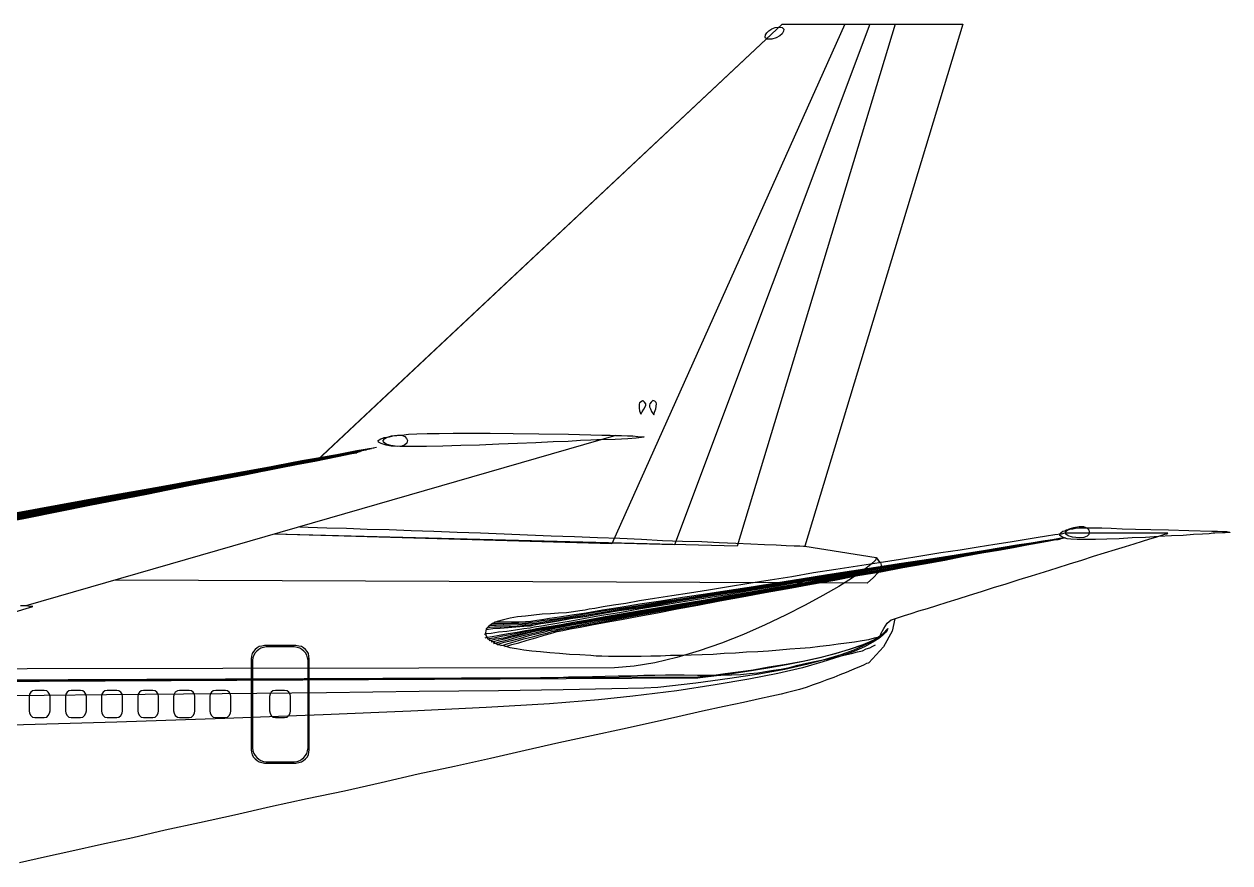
# Model space of a CAD drawing. Extents: x 526 to 2267, y -112 to 246.
# Drawn here: x 984.4 to 1057.8, y 20.6 to 71.7 of the extents above; entities that cross this region are included whole.
import ezdxf

# ---------------------------------------------------------------- set-up
doc = ezdxf.new("R2010")
doc.units = 0
doc.header["$MEASUREMENT"] = 0
doc.layers.get('0').update_dxf_attribs({"linetype": 'CONTINUOUS'})

msp = doc.modelspace()

# ---------------------------------------------------------------- linework, layer by layer
msp.add_line((1020.437, 46.636), (984.532, 36.27))
at = {"linetype": 'Continuous'}
for points in [[(1034.387, 71.665), (1020.208, 40.056), (999.641, 40.632)], [(1035.911, 71.665), (1024.019, 39.98), (999.649, 40.634)], [(1002.273, 45.127), (1030.575, 71.665), (1037.436, 71.665), (1027.831, 39.904), (999.655, 40.636)], [(1002.24, 45.121), (1030.575, 71.665)], [(1002.273, 45.127), (1030.575, 71.665), (1035.911, 71.665)], [(1002.273, 45.127), (1030.575, 71.665), (1034.387, 71.665)], [(1030.397, 71.487), (1030.575, 71.462), (1030.677, 71.36), (1030.651, 71.233), (1030.575, 71.081), (1030.423, 70.954), (1030.194, 70.827), (1029.94, 70.75), (1029.66, 70.75), (1029.559, 70.801), (1029.533, 70.877), (1029.559, 71.004), (1029.635, 71.131), (1029.762, 71.258), (1029.94, 71.386), (1030.143, 71.462), (1030.397, 71.487)], [(1030.575, 71.665), (1041.552, 71.665), (1031.947, 39.904), (1036.292, 39.217), (1036.519, 38.894)], [(1021.961, 47.932), (1021.987, 47.958), (1022.037, 48.085), (1022.139, 48.237), (1022.266, 48.466), (1022.266, 48.567), (1022.19, 48.669), (1022.114, 48.745), (1022.088, 48.771), (1022.063, 48.745), (1021.987, 48.694), (1021.885, 48.618), (1021.86, 48.542), (1021.86, 48.44), (1021.86, 48.313), (1021.885, 48.135), (1021.961, 47.932)], [(1022.749, 47.907), (1022.774, 47.958), (1022.8, 48.059), (1022.876, 48.262), (1022.927, 48.567), (1022.901, 48.644), (1022.825, 48.72), (1022.749, 48.745), (1022.698, 48.771), (1022.673, 48.745), (1022.596, 48.669), (1022.52, 48.567), (1022.495, 48.491), (1022.495, 48.389), (1022.546, 48.262), (1022.622, 48.11), (1022.749, 47.907)], [(1006.385, 46.509), (1006.512, 46.535), (1006.664, 46.56), (1006.868, 46.611), (1007.122, 46.636), (1007.427, 46.662), (1007.833, 46.712), (1008.341, 46.738), (1008.951, 46.763), (1009.688, 46.763), (1010.552, 46.789), (1011.594, 46.789), (1012.788, 46.789), (1014.186, 46.763), (1015.761, 46.738), (1017.565, 46.712), (1019.598, 46.662), (1019.674, 46.662), (1019.852, 46.662), (1020.106, 46.662), (1020.437, 46.636), (1020.792, 46.636), (1021.148, 46.611), (1021.478, 46.611), (1021.783, 46.585), (1022.012, 46.56), (1022.139, 46.56), (1022.164, 46.535), (1022.012, 46.509), (1021.682, 46.484), (1021.173, 46.433), (1020.411, 46.407), (1019.42, 46.382), (1019.293, 46.382), (1018.912, 46.357), (1018.302, 46.331), (1017.54, 46.28), (1016.625, 46.255), (1015.583, 46.204), (1014.465, 46.153), (1013.322, 46.103), (1012.153, 46.052), (1011.009, 46.026), (1009.917, 46.001), (1008.926, 45.976), (1008.036, 45.976), (1007.3, 45.976), (1006.766, 46.001), (1006.461, 46.052), (1006.156, 46.153), (1006.004, 46.23), (1005.978, 46.331), (1006.029, 46.382), (1006.131, 46.433), (1006.258, 46.484), (1006.334, 46.509), (1006.385, 46.509)], [(1007.147, 46.662), (1007.401, 46.662), (1007.604, 46.585), (1007.706, 46.458), (1007.757, 46.331), (1007.732, 46.179), (1007.604, 46.077), (1007.427, 46.001), (1007.147, 45.976), (1006.741, 46.026), (1006.461, 46.103), (1006.309, 46.23), (1006.283, 46.331), (1006.359, 46.433), (1006.537, 46.535), (1006.791, 46.611), (1007.147, 46.662)], [(980.517, 40.971), (984.634, 41.758), (988.445, 42.495), (991.977, 43.18), (995.128, 43.79), (997.923, 44.324), (1000.286, 44.781), (1002.192, 45.137), (1003.615, 45.417), (1004.479, 45.594), (1004.784, 45.645)], [(980.543, 40.92), (984.634, 41.708), (988.445, 42.445), (991.952, 43.13), (995.128, 43.739), (997.898, 44.298), (1000.261, 44.756), (1002.167, 45.112), (1003.564, 45.391), (1004.428, 45.569), (1004.733, 45.62)], [(980.543, 40.869), (984.608, 41.657), (988.42, 42.419), (991.927, 43.104), (995.077, 43.714), (997.872, 44.248), (1000.21, 44.73), (1002.116, 45.086), (1003.513, 45.366), (1004.377, 45.544), (1004.682, 45.594)], [(980.543, 40.844), (984.608, 41.631), (988.42, 42.394), (991.901, 43.079), (995.052, 43.714), (997.822, 44.248), (1000.185, 44.705), (1002.065, 45.086), (1003.463, 45.366), (1004.327, 45.544), (1004.632, 45.594)], [(980.568, 41.072), (984.685, 41.86), (988.522, 42.572), (992.054, 43.257), (995.23, 43.866), (998.025, 44.4), (1000.413, 44.832), (1002.319, 45.213), (1003.742, 45.467), (1004.606, 45.645), (1004.911, 45.696)], [(1004.962, 45.696), (1004.657, 45.645), (1003.793, 45.467), (1002.37, 45.213), (1000.439, 44.857), (998.076, 44.4), (995.255, 43.892), (992.079, 43.282), (988.547, 42.622), (984.685, 41.911), (980.568, 41.149)], [(980.568, 41.022), (984.685, 41.809), (988.522, 42.546), (992.054, 43.206), (995.23, 43.816), (998.025, 44.349), (1000.388, 44.807), (1002.294, 45.188), (1003.717, 45.442), (1004.581, 45.62), (1004.886, 45.671)], [(980.568, 40.996), (984.659, 41.784), (988.496, 42.521), (992.003, 43.206), (995.179, 43.816), (997.974, 44.349), (1000.337, 44.807), (1002.243, 45.162), (1003.666, 45.442), (1004.53, 45.62), (1004.835, 45.671)], [(1004.962, 45.696), (1004.657, 45.645), (1003.793, 45.467), (1002.37, 45.213), (1000.439, 44.832), (998.076, 44.4), (995.281, 43.866), (992.079, 43.257), (988.547, 42.597), (984.71, 41.86), (980.594, 41.098)], [(980.695, 41.199), (984.812, 41.962), (988.674, 42.699), (992.206, 43.358), (995.408, 43.943), (998.203, 44.451), (1000.591, 44.908), (1002.522, 45.264), (1003.945, 45.518), (1004.809, 45.696), (1005.114, 45.747)], [(980.822, 41.25), (984.939, 42.013), (988.801, 42.724), (992.358, 43.384), (995.535, 43.968), (998.355, 44.502), (1000.744, 44.934), (1002.675, 45.289), (1004.073, 45.544), (1004.962, 45.721), (1005.267, 45.772)], [(980.949, 41.326), (985.066, 42.089), (988.928, 42.8), (992.486, 43.435), (995.687, 44.019), (998.508, 44.553), (1000.896, 44.985), (1002.802, 45.34), (1004.225, 45.594), (1005.114, 45.772), (1005.419, 45.823)], [(981.051, 41.352), (985.193, 42.114), (989.055, 42.826), (992.613, 43.485), (995.814, 44.07), (998.635, 44.578), (1001.023, 45.01), (1002.954, 45.366), (1004.377, 45.62), (1005.267, 45.798), (1005.572, 45.848)], [(981.178, 41.428), (985.32, 42.19), (989.208, 42.901), (992.765, 43.536), (995.967, 44.121), (998.787, 44.629), (1001.176, 45.061), (1003.107, 45.417), (1004.53, 45.671), (1005.419, 45.848), (1005.724, 45.899)], [(981.305, 41.479), (985.447, 42.216), (989.335, 42.926), (992.892, 43.562), (996.119, 44.146), (998.94, 44.654), (1001.328, 45.112), (1003.259, 45.442), (1004.682, 45.721), (1005.572, 45.874), (1005.877, 45.925)], [(1048.642, 41.098), (1048.896, 41.098), (1049.099, 41.022), (1049.226, 40.895), (1049.251, 40.767), (1049.226, 40.615), (1049.124, 40.513), (1048.921, 40.437), (1048.642, 40.412), (1048.235, 40.463), (1047.981, 40.539), (1047.829, 40.64), (1047.803, 40.742), (1047.879, 40.844), (1048.032, 40.971), (1048.311, 41.047), (1048.642, 41.098)], [(1001.208, 41.084), (1001.709, 41.072), (1002.853, 41.022), (1004.047, 40.996), (1005.318, 40.945), (1006.639, 40.92), (1007.986, 40.869), (1009.358, 40.818), (1010.781, 40.767), (1012.204, 40.717), (1013.652, 40.666), (1015.075, 40.59), (1016.498, 40.539), (1017.921, 40.488), (1019.319, 40.437), (1020.691, 40.386), (1022.012, 40.336), (1023.282, 40.259), (1024.502, 40.208), (1025.671, 40.183), (1026.738, 40.132), (1027.755, 40.081), (1028.669, 40.056), (1029.483, 40.005), (1030.194, 39.98), (1030.804, 39.954), (1031.287, 39.929), (1031.642, 39.929), (1031.871, 39.904), (1031.947, 39.904), (1036.292, 39.217), (1036.242, 39.065), (1035.962, 38.785), (1035.505, 38.43), (1034.844, 37.972), (1034.005, 37.464), (1033.04, 36.905), (1031.973, 36.321), (1030.778, 35.711), (1029.533, 35.126), (1028.212, 34.542), (1026.865, 34.008), (1025.519, 33.551), (1024.146, 33.144), (1022.825, 32.814), (1021.555, 32.611), (1020.36, 32.509), (948.855, 32.385)], [(1001.208, 41.084), (1001.709, 41.072), (1002.853, 41.022), (1004.047, 40.996), (1005.318, 40.945), (1006.639, 40.92), (1007.986, 40.869), (1009.358, 40.818), (1010.781, 40.767), (1012.204, 40.717), (1013.652, 40.666), (1015.075, 40.59), (1016.498, 40.539), (1017.921, 40.488), (1019.319, 40.437), (1020.691, 40.386), (1022.012, 40.336), (1023.282, 40.259), (1024.502, 40.208), (1025.671, 40.183), (1026.738, 40.132), (1027.755, 40.081), (1028.669, 40.056), (1029.483, 40.005), (1030.194, 39.98), (1030.804, 39.954), (1031.287, 39.929), (1031.642, 39.929), (1031.871, 39.904), (1031.947, 39.904), (1036.292, 39.217), (1036.419, 39.04), (1036.546, 38.913), (1036.597, 38.76), (1036.623, 38.633), (1036.546, 38.481), (1036.394, 38.277), (1036.115, 37.998), (1035.733, 37.667), (989.96, 37.837)], [(1012.509, 34.644), (1012.534, 34.466), (1012.636, 34.313), (1012.788, 34.186), (1013.017, 34.059), (1013.271, 33.932), (1013.601, 33.856), (1013.982, 33.754), (1014.389, 33.678), (1014.846, 33.602), (1015.329, 33.551), (1015.863, 33.5), (1016.422, 33.449), (1017.006, 33.399), (1017.616, 33.348), (1018.251, 33.322), (1018.912, 33.272), (1019.242, 33.246), (1019.598, 33.246), (1020.005, 33.221), (1020.462, 33.221), (1020.945, 33.221), (1021.453, 33.221), (1021.987, 33.221), (1022.571, 33.246), (1023.155, 33.246), (1023.765, 33.272), (1024.401, 33.272), (1025.036, 33.297), (1025.696, 33.322), (1026.357, 33.348), (1027.043, 33.399), (1027.729, 33.424), (1028.39, 33.475), (1029.076, 33.5), (1029.737, 33.551), (1030.397, 33.602), (1031.033, 33.653), (1031.668, 33.703), (1032.278, 33.754), (1032.862, 33.831), (1033.446, 33.881), (1033.98, 33.958), (1034.488, 34.034), (1034.971, 34.085), (1035.428, 34.161), (1035.835, 34.237), (1036.191, 34.339), (1036.521, 34.415), (1036.572, 34.567), (1036.75, 34.898), (1036.953, 35.228), (1037.207, 35.431), (1037.283, 35.457), (1037.461, 35.508), (1037.715, 35.584), (1038.02, 35.685), (1038.427, 35.813), (1038.884, 35.965), (1039.418, 36.117), (1039.977, 36.295), (1040.612, 36.499), (1041.273, 36.702), (1041.959, 36.931), (1042.696, 37.159), (1043.433, 37.388), (1044.195, 37.617), (1044.983, 37.871), (1045.745, 38.099), (1046.533, 38.354), (1047.295, 38.582), (1048.057, 38.836), (1048.794, 39.065), (1049.506, 39.294), (1050.192, 39.497), (1050.852, 39.7), (1051.462, 39.878), (1051.996, 40.056), (1052.504, 40.208), (1052.936, 40.361), (1053.317, 40.463), (1053.622, 40.564), (1053.851, 40.64), (1053.978, 40.666), (1054.029, 40.691), (1047.854, 40.691), (1047.778, 40.691), (1047.549, 40.64), (1047.168, 40.59), (1046.66, 40.513), (1046.024, 40.412), (1045.288, 40.285), (1044.449, 40.158), (1043.509, 40.005), (1042.492, 39.853), (1041.4, 39.675), (1040.231, 39.497), (1039.011, 39.294), (1037.766, 39.09), (1036.47, 38.887), (1035.149, 38.684), (1033.828, 38.481), (1032.481, 38.277), (1031.16, 38.049), (1029.838, 37.845), (1028.542, 37.642), (1027.297, 37.439), (1026.078, 37.235), (1024.934, 37.058), (1023.841, 36.88), (1022.8, 36.727), (1021.885, 36.575), (1021.046, 36.422), (1020.309, 36.321), (1019.674, 36.219), (1019.166, 36.117), (1018.81, 36.067), (1018.582, 36.016), (1018.251, 35.965), (1017.87, 35.914), (1017.438, 35.863), (1016.955, 35.838), (1016.473, 35.787), (1015.964, 35.762), (1015.456, 35.711), (1014.948, 35.66), (1014.465, 35.609), (1014.008, 35.533), (1013.601, 35.431), (1013.22, 35.33), (1012.941, 35.203), (1012.712, 35.05), (1012.559, 34.872), (1012.509, 34.644)], [(1012.686, 34.974), (1012.788, 34.974), (1013.068, 34.999), (1013.474, 34.999), (1013.957, 35.025), (1014.44, 35.05), (1014.897, 35.101), (1015.278, 35.126), (1015.532, 35.152), (1015.659, 35.177), (1015.964, 35.228), (1016.422, 35.304), (1017.032, 35.406), (1017.768, 35.533), (1018.632, 35.66), (1019.623, 35.838), (1020.716, 36.016), (1021.885, 36.194), (1023.155, 36.422), (1024.477, 36.626), (1025.849, 36.854), (1027.272, 37.083), (1028.746, 37.312), (1030.219, 37.566), (1031.719, 37.82), (1033.218, 38.049), (1034.692, 38.303), (1036.14, 38.531), (1037.563, 38.76), (1038.935, 38.989), (1040.256, 39.192), (1041.476, 39.395), (1042.645, 39.573), (1043.712, 39.751), (1044.678, 39.904), (1045.516, 40.056), (1046.228, 40.158), (1046.812, 40.259), (1047.244, 40.336), (1047.498, 40.361), (1047.6, 40.386)], [(1012.788, 35.101), (1012.89, 35.101), (1013.169, 35.101), (1013.576, 35.126), (1014.033, 35.126), (1014.516, 35.152), (1014.973, 35.177), (1015.355, 35.203), (1015.583, 35.228), (1015.71, 35.254), (1016.015, 35.304), (1016.473, 35.381), (1017.082, 35.482), (1017.819, 35.584), (1018.683, 35.736), (1019.674, 35.889), (1020.767, 36.067), (1021.936, 36.27), (1023.206, 36.473), (1024.528, 36.676), (1025.925, 36.905), (1027.348, 37.134), (1028.796, 37.363), (1030.296, 37.617), (1031.795, 37.845), (1033.269, 38.099), (1034.742, 38.328), (1036.216, 38.557), (1037.639, 38.785), (1039.011, 39.014), (1040.307, 39.217), (1041.552, 39.421), (1042.721, 39.624), (1043.788, 39.776), (1044.754, 39.929), (1045.592, 40.081), (1046.304, 40.183), (1046.888, 40.285), (1047.32, 40.361), (1047.574, 40.386), (1047.676, 40.412)], [(1012.915, 35.203), (1013.017, 35.203), (1013.271, 35.203), (1013.627, 35.203), (1014.084, 35.228), (1014.516, 35.228), (1014.948, 35.254), (1015.304, 35.279), (1015.532, 35.304), (1015.659, 35.33), (1015.964, 35.381), (1016.422, 35.457), (1017.032, 35.533), (1017.794, 35.66), (1018.658, 35.813), (1019.649, 35.965), (1020.741, 36.143), (1021.936, 36.321), (1023.181, 36.524), (1024.528, 36.727), (1025.9, 36.956), (1027.348, 37.185), (1028.796, 37.413), (1030.296, 37.642), (1031.795, 37.896), (1033.294, 38.125), (1034.768, 38.354), (1036.242, 38.582), (1037.665, 38.811), (1039.037, 39.04), (1040.358, 39.243), (1041.603, 39.446), (1042.747, 39.624), (1043.839, 39.802), (1044.805, 39.954), (1045.643, 40.081), (1046.355, 40.183), (1046.939, 40.285), (1047.371, 40.361), (1047.625, 40.386), (1047.727, 40.412)], [(1013.068, 35.304), (1013.144, 35.304), (1013.398, 35.304), (1013.728, 35.304), (1014.135, 35.304), (1014.541, 35.304), (1014.948, 35.33), (1015.278, 35.355), (1015.507, 35.381), (1015.634, 35.406), (1015.939, 35.457), (1016.396, 35.533), (1017.006, 35.609), (1017.768, 35.736), (1018.632, 35.863), (1019.623, 36.041), (1020.716, 36.194), (1021.91, 36.397), (1023.181, 36.575), (1024.502, 36.804), (1025.9, 37.007), (1027.348, 37.235), (1028.822, 37.464), (1030.296, 37.693), (1031.82, 37.947), (1033.319, 38.176), (1034.793, 38.404), (1036.267, 38.633), (1037.69, 38.862), (1039.062, 39.065), (1040.383, 39.268), (1041.654, 39.472), (1042.823, 39.649), (1043.89, 39.827), (1044.856, 39.98), (1045.719, 40.107), (1046.431, 40.234), (1047.015, 40.31), (1047.447, 40.386), (1047.701, 40.412), (1047.803, 40.437)], [(1047.93, 40.895), (1048.032, 40.92), (1048.133, 40.971), (1048.26, 40.971), (1048.413, 40.996), (1048.616, 41.022), (1048.845, 41.022), (1049.15, 41.022), (1049.556, 41.022), (1050.014, 41.022), (1050.598, 40.996), (1051.259, 40.971), (1052.072, 40.945), (1053.012, 40.92), (1054.079, 40.895), (1055.324, 40.869), (1056.722, 40.818), (1056.824, 40.818), (1057.052, 40.818), (1057.357, 40.793), (1057.637, 40.793), (1057.815, 40.767), (1057.815, 40.742), (1057.535, 40.717), (1056.9, 40.691), (1056.798, 40.691), (1056.544, 40.666), (1056.138, 40.64), (1055.604, 40.615), (1054.969, 40.564), (1054.257, 40.539), (1053.47, 40.488), (1052.682, 40.437), (1051.869, 40.412), (1051.081, 40.361), (1050.319, 40.336), (1049.633, 40.31), (1048.997, 40.31), (1048.515, 40.31), (1048.133, 40.336), (1047.905, 40.361), (1047.625, 40.463), (1047.473, 40.564), (1047.473, 40.666), (1047.549, 40.742), (1047.651, 40.818), (1047.778, 40.844), (1047.879, 40.895), (1047.93, 40.895)], [(1047.524, 40.361), (1047.422, 40.336), (1047.168, 40.31), (1046.736, 40.234), (1046.151, 40.132), (1045.44, 40.005), (1044.601, 39.878), (1043.636, 39.7), (1042.569, 39.522), (1041.425, 39.345), (1040.18, 39.141), (1038.859, 38.913), (1037.487, 38.684), (1036.064, 38.455), (1034.615, 38.201), (1033.142, 37.947), (1031.668, 37.718), (1030.169, 37.464), (1028.695, 37.21), (1027.221, 36.956), (1025.798, 36.727), (1024.426, 36.499), (1023.105, 36.27), (1021.834, 36.067), (1020.665, 35.863), (1019.573, 35.685), (1018.582, 35.508), (1017.718, 35.355), (1016.981, 35.228), (1016.371, 35.126), (1015.914, 35.05), (1015.609, 34.999), (1015.482, 34.974), (1015.227, 34.923), (1014.846, 34.872), (1014.338, 34.796), (1013.805, 34.72), (1013.296, 34.669), (1012.864, 34.593), (1012.559, 34.567), (1012.432, 34.542)], [(1012.483, 34.339), (1012.61, 34.364), (1012.915, 34.415), (1013.347, 34.491), (1013.881, 34.593), (1014.44, 34.669), (1014.948, 34.771), (1015.355, 34.847), (1015.609, 34.898), (1015.736, 34.923), (1016.041, 34.974), (1016.498, 35.05), (1017.108, 35.152), (1017.845, 35.279), (1018.709, 35.431), (1019.674, 35.609), (1020.767, 35.787), (1021.936, 35.99), (1023.181, 36.194), (1024.502, 36.422), (1025.874, 36.651), (1027.297, 36.905), (1028.746, 37.159), (1030.219, 37.413), (1031.719, 37.667), (1033.192, 37.922), (1034.666, 38.176), (1036.115, 38.404), (1037.512, 38.658), (1038.884, 38.887), (1040.18, 39.116), (1041.425, 39.319), (1042.569, 39.522), (1043.636, 39.7), (1044.601, 39.853), (1045.44, 40.005), (1046.151, 40.132), (1046.71, 40.234), (1047.142, 40.31), (1047.397, 40.336), (1047.498, 40.361)], [(1047.524, 40.361), (1047.422, 40.336), (1047.168, 40.31), (1046.736, 40.234), (1046.151, 40.132), (1045.44, 40.031), (1044.601, 39.878), (1043.636, 39.726), (1042.569, 39.548), (1041.425, 39.37), (1040.18, 39.167), (1038.859, 38.938), (1037.487, 38.709), (1036.064, 38.481), (1034.615, 38.252), (1033.142, 37.998), (1031.642, 37.769), (1030.169, 37.515), (1028.669, 37.261), (1027.221, 37.032), (1025.798, 36.804), (1024.401, 36.575), (1023.079, 36.346), (1021.834, 36.143), (1020.64, 35.965), (1019.573, 35.787), (1018.582, 35.609), (1017.692, 35.482), (1016.955, 35.355), (1016.346, 35.254), (1015.888, 35.177), (1015.583, 35.126), (1015.456, 35.101), (1015.227, 35.05), (1014.846, 35.025), (1014.364, 34.974), (1013.881, 34.949), (1013.398, 34.898), (1012.966, 34.872), (1012.686, 34.847), (1012.585, 34.847)], [(1012.61, 34.263), (1012.737, 34.288), (1013.042, 34.339), (1013.474, 34.44), (1014.008, 34.542), (1014.567, 34.644), (1015.075, 34.745), (1015.507, 34.822), (1015.761, 34.872), (1015.888, 34.898), (1016.193, 34.949), (1016.65, 35.025), (1017.235, 35.126), (1017.972, 35.279), (1018.836, 35.406), (1019.827, 35.584), (1020.894, 35.762), (1022.063, 35.965), (1023.308, 36.194), (1024.604, 36.422), (1025.976, 36.651), (1027.399, 36.905), (1028.847, 37.159), (1030.296, 37.388), (1031.795, 37.667), (1033.269, 37.922), (1034.717, 38.15), (1036.165, 38.404), (1037.563, 38.658), (1038.91, 38.887), (1040.231, 39.116), (1041.451, 39.319), (1042.594, 39.522), (1043.661, 39.7), (1044.601, 39.853), (1045.44, 40.005), (1046.151, 40.132), (1046.736, 40.234), (1047.142, 40.31), (1047.397, 40.336), (1047.498, 40.361)], [(1012.737, 34.161), (1012.864, 34.186), (1013.169, 34.263), (1013.627, 34.339), (1014.16, 34.466), (1014.719, 34.593), (1015.227, 34.694), (1015.634, 34.796), (1015.914, 34.847), (1016.041, 34.872), (1016.346, 34.923), (1016.778, 34.999), (1017.387, 35.101), (1018.124, 35.254), (1018.988, 35.406), (1019.954, 35.558), (1021.021, 35.762), (1022.19, 35.965), (1023.41, 36.168), (1024.731, 36.397), (1026.078, 36.626), (1027.501, 36.88), (1028.923, 37.134), (1030.397, 37.388), (1031.871, 37.642), (1033.319, 37.896), (1034.793, 38.15), (1036.216, 38.404), (1037.614, 38.633), (1038.96, 38.887), (1040.256, 39.09), (1041.476, 39.319), (1042.619, 39.522), (1043.661, 39.7), (1044.627, 39.853), (1045.44, 40.005), (1046.151, 40.132), (1046.736, 40.234), (1047.142, 40.31), (1047.397, 40.336), (1047.498, 40.361)], [(1012.864, 34.085), (1012.991, 34.11), (1013.296, 34.186), (1013.754, 34.288), (1014.287, 34.44), (1014.846, 34.567), (1015.355, 34.694), (1015.787, 34.796), (1016.041, 34.847), (1016.168, 34.872), (1016.473, 34.923), (1016.93, 34.999), (1017.514, 35.101), (1018.251, 35.228), (1019.09, 35.381), (1020.055, 35.558), (1021.123, 35.736), (1022.291, 35.94), (1023.511, 36.168), (1024.832, 36.397), (1026.179, 36.626), (1027.577, 36.88), (1029, 37.134), (1030.448, 37.388), (1031.922, 37.642), (1033.37, 37.896), (1034.819, 38.15), (1036.242, 38.404), (1037.639, 38.633), (1038.986, 38.862), (1040.282, 39.09), (1041.476, 39.319), (1042.619, 39.522), (1043.661, 39.7), (1044.601, 39.853), (1045.44, 40.005), (1046.151, 40.132), (1046.71, 40.234), (1047.117, 40.31), (1047.371, 40.336), (1047.473, 40.361)], [(1012.991, 33.983), (1013.118, 34.008), (1013.423, 34.11), (1013.881, 34.212), (1014.414, 34.364), (1014.973, 34.517), (1015.507, 34.644), (1015.914, 34.745), (1016.193, 34.822), (1016.32, 34.847), (1016.625, 34.898), (1017.057, 34.974), (1017.667, 35.101), (1018.378, 35.228), (1019.242, 35.381), (1020.208, 35.533), (1021.275, 35.736), (1022.419, 35.94), (1023.638, 36.143), (1024.934, 36.372), (1026.281, 36.626), (1027.678, 36.854), (1029.101, 37.108), (1030.55, 37.363), (1031.998, 37.642), (1033.446, 37.896), (1034.895, 38.15), (1036.318, 38.379), (1037.69, 38.633), (1039.037, 38.862), (1040.307, 39.09), (1041.527, 39.319), (1042.645, 39.522), (1043.687, 39.7), (1044.627, 39.853), (1045.44, 40.005), (1046.151, 40.132), (1046.71, 40.234), (1047.117, 40.31), (1047.397, 40.336), (1047.473, 40.361)], [(1013.22, 33.932), (1013.347, 33.958), (1013.652, 34.059), (1014.109, 34.161), (1014.643, 34.313), (1015.177, 34.466), (1015.685, 34.593), (1016.117, 34.694), (1016.371, 34.771), (1016.498, 34.796), (1016.803, 34.847), (1017.26, 34.949), (1017.87, 35.05), (1018.582, 35.177), (1019.446, 35.355), (1020.386, 35.508), (1021.453, 35.711), (1022.596, 35.914), (1023.816, 36.143), (1025.112, 36.372), (1026.459, 36.6), (1027.831, 36.854), (1029.254, 37.108), (1030.677, 37.363), (1032.125, 37.617), (1033.574, 37.871), (1034.996, 38.125), (1036.394, 38.379), (1037.766, 38.633), (1039.087, 38.862), (1040.358, 39.09), (1041.578, 39.319), (1042.696, 39.497), (1043.712, 39.7), (1044.652, 39.853), (1045.465, 40.005), (1046.151, 40.132), (1046.71, 40.234), (1047.117, 40.31), (1047.397, 40.336), (1047.473, 40.361)], [(1013.449, 33.856), (1013.576, 33.881), (1013.881, 33.983), (1014.313, 34.11), (1014.846, 34.263), (1015.38, 34.39), (1015.888, 34.542), (1016.295, 34.644), (1016.549, 34.72), (1016.701, 34.745), (1017.006, 34.822), (1017.464, 34.898), (1018.073, 35.025), (1018.785, 35.152), (1019.649, 35.304), (1020.614, 35.482), (1021.656, 35.685), (1022.8, 35.889), (1024.019, 36.117), (1025.29, 36.346), (1026.611, 36.575), (1027.983, 36.829), (1029.381, 37.083), (1030.804, 37.337), (1032.252, 37.617), (1033.675, 37.871), (1035.098, 38.125), (1036.496, 38.379), (1037.842, 38.608), (1039.164, 38.836), (1040.409, 39.065), (1041.603, 39.294), (1042.721, 39.497), (1043.738, 39.675), (1044.652, 39.827), (1045.465, 39.98), (1046.151, 40.107), (1046.71, 40.208), (1047.117, 40.285), (1047.371, 40.31), (1047.447, 40.336)], [(1013.677, 33.805), (1013.805, 33.831), (1014.109, 33.932), (1014.541, 34.034), (1015.05, 34.186), (1015.583, 34.339), (1016.091, 34.491), (1016.473, 34.593), (1016.727, 34.669), (1016.879, 34.72), (1017.209, 34.771), (1017.667, 34.872), (1018.277, 34.974), (1018.988, 35.126), (1019.852, 35.279), (1020.792, 35.457), (1021.834, 35.66), (1022.978, 35.863), (1024.172, 36.092), (1025.442, 36.321), (1026.764, 36.575), (1028.136, 36.829), (1029.533, 37.083), (1030.931, 37.337), (1032.354, 37.591), (1033.777, 37.845), (1035.174, 38.125), (1036.572, 38.354), (1037.919, 38.608), (1039.215, 38.836), (1040.46, 39.065), (1041.628, 39.294), (1042.721, 39.497), (1043.738, 39.675), (1044.652, 39.827), (1045.465, 39.98), (1046.126, 40.107), (1046.685, 40.208), (1047.092, 40.285), (1047.346, 40.31), (1047.422, 40.336)], [(970.887, 32.001), (984.964, 36.244), (984.913, 36.244), (984.761, 36.244), (984.532, 36.27), (984.202, 36.27)], [(1037.415, 35.495), (1037.258, 34.745), (1036.724, 33.78), (1035.835, 32.814), (1035.81, 32.789), (1035.708, 32.763), (1035.555, 32.687), (1035.327, 32.585), (1035.073, 32.484), (1034.793, 32.357), (1034.463, 32.23), (1034.082, 32.077), (1033.701, 31.925), (1033.294, 31.772), (1032.887, 31.62), (1032.455, 31.467), (1032.024, 31.315), (1031.617, 31.188), (1031.21, 31.086), (1030.804, 30.985), (1030.499, 30.908), (1029.94, 30.781), (1029.178, 30.629), (1028.212, 30.4), (1027.043, 30.146), (1025.722, 29.867), (1024.223, 29.536), (1022.596, 29.155), (1020.843, 28.774), (1018.963, 28.367), (1016.981, 27.935), (1014.923, 27.478), (1012.814, 26.995), (1010.628, 26.512), (1008.418, 26.03), (1006.156, 25.521), (1003.92, 25.013), (1001.659, 24.53), (999.422, 24.048), (997.237, 23.539), (995.103, 23.082), (993.019, 22.625), (991.037, 22.167), (989.131, 21.761), (987.327, 21.354), (985.676, 20.998), (984.151, 20.643)], [(948.754, 31.64), (1025.442, 31.95), (1025.569, 31.976), (1025.9, 32.001), (1026.408, 32.052), (1027.094, 32.153), (1027.882, 32.255), (1028.796, 32.382), (1029.762, 32.56), (1030.804, 32.738), (1031.82, 32.916), (1032.837, 33.144), (1033.802, 33.373), (1034.717, 33.653), (1035.505, 33.932), (1036.165, 34.212), (1036.674, 34.542), (1036.978, 34.872), (1036.953, 34.847), (1036.928, 34.771), (1036.801, 34.644), (1036.648, 34.491), (1036.369, 34.313), (1036.013, 34.085), (1035.53, 33.856), (1034.92, 33.576), (1034.133, 33.297), (1033.192, 33.017), (1032.049, 32.713), (1030.728, 32.408), (1029.152, 32.128), (1027.373, 31.849), (1025.315, 31.569), (1023.003, 31.315), (1022.164, 31.264), (1020.208, 31.239), (1017.235, 31.162), (1013.296, 31.112), (1008.468, 31.061), (1002.827, 30.985), (996.475, 30.934), (989.436, 30.858), (981.839, 30.781)], [(961.301, 31.577), (1025.442, 31.899), (1025.569, 31.925), (1025.9, 31.95), (1026.408, 32.026), (1027.094, 32.103), (1027.907, 32.23), (1028.822, 32.357), (1029.813, 32.535), (1030.829, 32.713), (1031.846, 32.916), (1032.887, 33.144), (1033.853, 33.399), (1034.742, 33.653), (1035.53, 33.932), (1036.191, 34.237), (1036.699, 34.567), (1037.004, 34.898), (1037.004, 34.872), (1036.953, 34.796), (1036.877, 34.669), (1036.699, 34.491), (1036.445, 34.288), (1036.089, 34.059), (1035.581, 33.78), (1034.92, 33.5), (1034.082, 33.195), (1033.04, 32.865), (1031.795, 32.509), (1030.296, 32.153), (1028.542, 31.823), (1026.484, 31.467), (1024.146, 31.112), (1021.478, 30.781), (1019.395, 30.553), (1016.396, 30.324), (1012.559, 30.095), (1007.96, 29.867), (1002.624, 29.638), (996.653, 29.435), (990.072, 29.206), (982.982, 29.003)], [(1001.786, 30.044), (1001.786, 33.043), (1001.76, 33.221), (1001.735, 33.373), (1001.659, 33.5), (1001.557, 33.627), (1001.43, 33.729), (1001.303, 33.805), (1001.15, 33.831), (1000.972, 33.856), (999.067, 33.856), (998.889, 33.831), (998.736, 33.805), (998.609, 33.729), (998.482, 33.627), (998.381, 33.5), (998.304, 33.373), (998.279, 33.221), (998.254, 33.043), (998.254, 30.044)], [(1001.709, 30.044), (1001.709, 32.967), (1001.684, 33.119), (1001.633, 33.272), (1001.557, 33.424), (1001.455, 33.526), (1001.328, 33.627), (1001.201, 33.703), (1001.049, 33.754), (1000.871, 33.78), (999.168, 33.78), (998.991, 33.754), (998.838, 33.703), (998.711, 33.627), (998.584, 33.526), (998.482, 33.424), (998.406, 33.272), (998.355, 33.119), (998.33, 32.967), (998.33, 29.994)], [(1015.659, 31.899), (1015.761, 31.899), (1016.015, 31.899), (1016.396, 31.925), (1016.93, 31.925), (1017.565, 31.95), (1018.251, 31.95), (1019.014, 31.976), (1019.801, 32.001), (1020.589, 32.026), (1021.377, 32.026), (1022.139, 32.052), (1022.825, 32.052), (1023.46, 32.077), (1023.969, 32.077), (1024.35, 32.077), (1024.604, 32.077), (1025.417, 32.052), (1026.179, 32.052), (1026.84, 32.052), (1027.475, 32.077), (1028.034, 32.103), (1028.568, 32.153), (1029.076, 32.204), (1029.559, 32.281), (1030.042, 32.357), (1030.499, 32.433), (1031.007, 32.535), (1031.515, 32.662), (1032.049, 32.789), (1032.633, 32.916), (1033.269, 33.043), (1033.955, 33.195), (1034.412, 33.297), (1034.793, 33.373), (1035.149, 33.475), (1035.454, 33.551), (1035.683, 33.653), (1035.911, 33.729), (1036.089, 33.831), (1036.242, 33.907)], [(961.283, 31.652), (1016.142, 31.874)], [(985.65, 29.485), (985.803, 29.511), (985.904, 29.612), (985.981, 29.74), (986.006, 29.892), (986.006, 30.756), (985.981, 30.908), (985.904, 31.035), (985.803, 31.112), (985.65, 31.137), (985.091, 31.137), (984.939, 31.112), (984.837, 31.035), (984.761, 30.908), (984.735, 30.756), (984.735, 29.892), (984.761, 29.74), (984.837, 29.612), (984.939, 29.511), (985.091, 29.485), (985.65, 29.485)], [(987.861, 29.485), (988.013, 29.511), (988.115, 29.612), (988.191, 29.74), (988.217, 29.892), (988.217, 30.756), (988.191, 30.908), (988.115, 31.035), (988.013, 31.112), (987.861, 31.137), (987.302, 31.137), (987.149, 31.112), (987.048, 31.035), (986.972, 30.908), (986.946, 30.756), (986.946, 29.892), (986.972, 29.74), (987.048, 29.612), (987.149, 29.511), (987.302, 29.485), (987.861, 29.485)], [(990.072, 29.485), (990.199, 29.511), (990.326, 29.612), (990.402, 29.74), (990.427, 29.892), (990.427, 30.756), (990.402, 30.908), (990.326, 31.035), (990.199, 31.112), (990.072, 31.137), (989.487, 31.137), (989.335, 31.112), (989.233, 31.035), (989.157, 30.908), (989.131, 30.756), (989.131, 29.892), (989.157, 29.74), (989.233, 29.612), (989.335, 29.511), (989.487, 29.485), (990.072, 29.485)], [(992.257, 29.485), (992.409, 29.511), (992.511, 29.612), (992.587, 29.74), (992.613, 29.892), (992.613, 30.756), (992.587, 30.908), (992.511, 31.035), (992.409, 31.112), (992.257, 31.137), (991.698, 31.137), (991.545, 31.112), (991.444, 31.035), (991.368, 30.908), (991.342, 30.756), (991.342, 29.892), (991.368, 29.74), (991.444, 29.612), (991.545, 29.511), (991.698, 29.485), (992.257, 29.485)], [(994.468, 29.485), (994.62, 29.511), (994.722, 29.612), (994.798, 29.74), (994.823, 29.892), (994.823, 30.756), (994.798, 30.908), (994.722, 31.035), (994.62, 31.112), (994.468, 31.137), (993.883, 31.137), (993.756, 31.112), (993.629, 31.035), (993.553, 30.908), (993.527, 30.756), (993.527, 29.892), (993.553, 29.74), (993.629, 29.612), (993.756, 29.511), (993.883, 29.485), (994.468, 29.485)], [(996.678, 29.485), (996.805, 29.511), (996.907, 29.612), (996.983, 29.74), (997.009, 29.892), (997.009, 30.756), (996.983, 30.908), (996.907, 31.035), (996.805, 31.112), (996.678, 31.137), (996.094, 31.137), (995.941, 31.112), (995.84, 31.035), (995.763, 30.908), (995.738, 30.756), (995.738, 29.892), (995.763, 29.74), (995.84, 29.612), (995.941, 29.511), (996.094, 29.485), (996.678, 29.485)], [(1000.286, 29.485), (1000.439, 29.511), (1000.541, 29.612), (1000.617, 29.74), (1000.642, 29.892), (1000.642, 30.756), (1000.617, 30.908), (1000.541, 31.035), (1000.439, 31.112), (1000.286, 31.137), (999.727, 31.137), (999.575, 31.112), (999.473, 31.035), (999.397, 30.908), (999.372, 30.756), (999.372, 29.892), (999.397, 29.74), (999.473, 29.612), (999.575, 29.511), (999.727, 29.485), (1000.286, 29.485)], [(998.254, 30.044), (998.254, 27.529), (998.279, 27.376), (998.304, 27.224), (998.381, 27.071), (998.482, 26.97), (998.609, 26.868), (998.736, 26.792), (998.889, 26.741), (999.067, 26.716), (1000.972, 26.716), (1001.15, 26.741), (1001.303, 26.792), (1001.43, 26.868), (1001.557, 26.97), (1001.659, 27.071), (1001.735, 27.224), (1001.76, 27.376), (1001.786, 27.529), (1001.786, 30.044)], [(998.33, 29.994), (998.33, 27.631), (998.355, 27.453), (998.406, 27.3), (998.482, 27.173), (998.584, 27.046), (998.711, 26.944), (998.838, 26.868), (998.991, 26.817), (999.168, 26.792), (1000.871, 26.792), (1001.049, 26.817), (1001.201, 26.868), (1001.328, 26.944), (1001.455, 27.046), (1001.557, 27.173), (1001.633, 27.3), (1001.684, 27.453), (1001.709, 27.631), (1001.709, 30.044)]]:
    msp.add_lwpolyline(points, dxfattribs=at)

doc.saveas('drawing.dxf')
